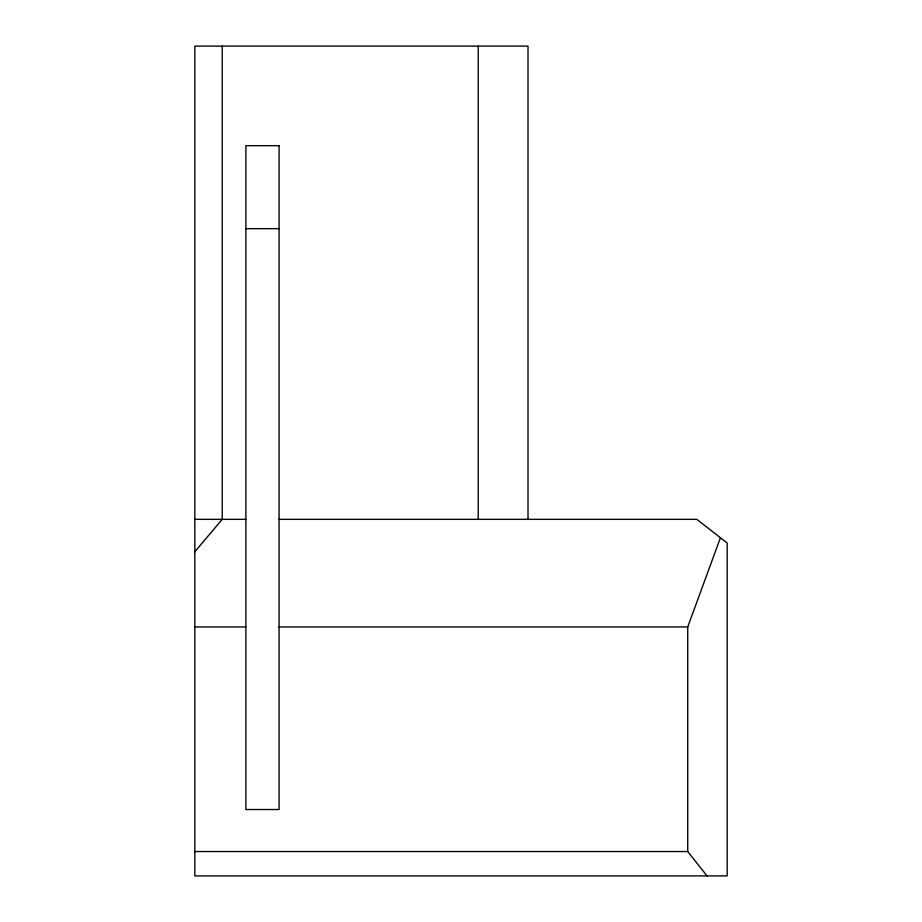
<?xml version="1.0" encoding="UTF-8"?>
<svg xmlns="http://www.w3.org/2000/svg" width="922" height="922" viewBox="0 0 922 922"><rect width="100%" height="100%" fill="white"/><g stroke="black" fill="none" stroke-linecap="round" stroke-linejoin="round"><path stroke-width="1.38" d="M707.024 875.9L687.731 851.548L687.731 626.96L720.428 537.745M194.83 551.748L222.237 519.34L222.237 46.1M245.886 228.656L279.078 228.656M194.83 519.34L245.886 519.34M279.078 519.34L696.79 519.34L727.17 542.989L727.17 875.9L194.83 875.9L194.83 46.1L528.018 46.1L528.018 519.34M194.83 626.96L245.886 626.96M279.078 626.96L687.731 626.96M194.83 851.548L687.731 851.548M478.23 46.1L478.23 519.34M279.078 145.676L245.886 145.676L245.886 809.516L279.078 809.516L279.078 145.676"/></g></svg>
